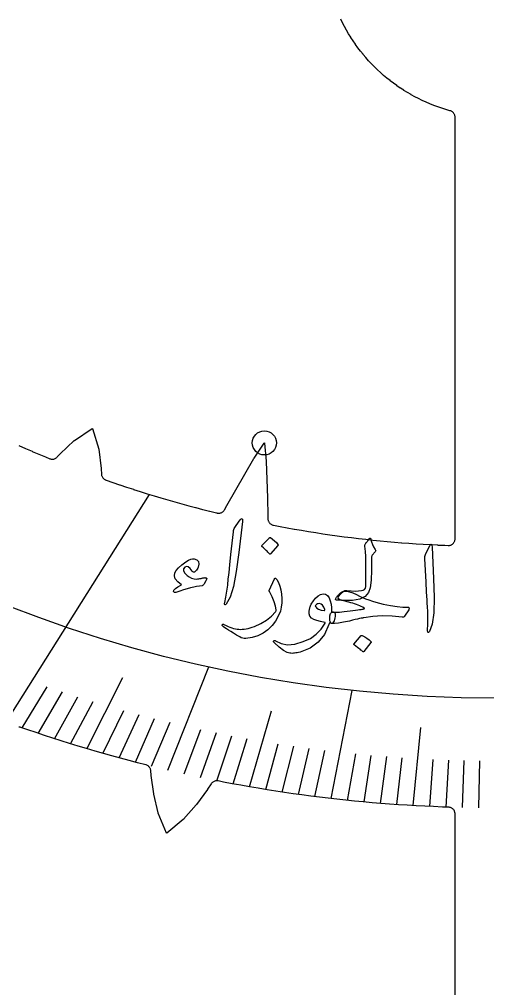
# Model space of a CAD drawing. Header units: millimetres. Extents: x -74 to 74, y -74 to 74.
# Drawn here: x -17.56 to -0.29, y -38.48 to -2.71 of the extents above; entities that cross this region are included whole.
import ezdxf

# ---------------------------------------------------------------- set-up
doc = ezdxf.new("R2010")
doc.units = ezdxf.units.MM
for name, color, linetype in [('CUT_INNER', 6, 'Continuous'), ('ENGRAVE', 7, 'Continuous'), ('ENGRAVE_FINE', 8, 'Continuous'), ('TEXT', 5, 'Continuous')]:
    doc.layers.add(name, color=color, linetype=linetype)

msp = doc.modelspace()

# ---------------------------------------------------------------- linework, layer by layer
at = {"layer": 'CUT_INNER'}
for points in [[(-17.5787, -18.4414), (-17.3364, -18.5479), (-17.335, -18.5485), (-17.0921, -18.6535), (-17.0907, -18.6541), (-16.8471, -18.7577), (-16.8457, -18.7582), (-16.6015, -18.8603), (-16.6001, -18.8609), (-16.4415, -18.926), (-16.4174, -18.9345), (-16.3926, -18.9405), (-16.3673, -18.9439), (-16.3419, -18.9447), (-16.3164, -18.9429), (-16.2913, -18.9386), (-16.2667, -18.9317), (-16.243, -18.9223), (-16.2204, -18.9106), (-16.199, -18.8966), (-16.1792, -18.8806), (-16.1612, -18.8626), (-16.0616, -18.7526), (-16.0548, -18.7457), (-15.536, -18.2551), (-15.5321, -18.2517), (-15.5279, -18.2486), (-14.8699, -17.808), (-14.8649, -17.805), (-14.863, -17.8105), (-14.6339, -18.5685), (-14.6326, -18.5735), (-14.6317, -18.5787), (-14.5419, -19.287), (-14.541, -19.2966), (-14.5315, -19.4916), (-14.5291, -19.5161), (-14.5243, -19.5402), (-14.5172, -19.5638), (-14.5078, -19.5865), (-14.4961, -19.6082), (-14.4824, -19.6286), (-14.4668, -19.6476), (-14.4494, -19.665), (-14.4303, -19.6806), (-14.4098, -19.6942), (-14.3881, -19.7057), (-14.3653, -19.7151), (-14.3641, -19.7155), (-14.3627, -19.716), (-14.1127, -19.8029), (-14.1113, -19.8034), (-13.8608, -19.8887), (-13.8593, -19.8892), (-13.6083, -19.973), (-13.6068, -19.9734), (-13.3553, -20.0557), (-13.3538, -20.0562), (-13.1018, -20.1369), (-13.1003, -20.1373), (-12.8478, -20.2165), (-12.8463, -20.2169), (-12.5933, -20.2945), (-12.5918, -20.295), (-12.3384, -20.371), (-12.3369, -20.3715), (-12.0829, -20.4459), (-12.0815, -20.4464), (-11.8271, -20.5193), (-11.8256, -20.5197), (-11.5708, -20.5911), (-11.5693, -20.5915), (-11.314, -20.6613), (-11.3125, -20.6617), (-11.0568, -20.7299), (-11.0554, -20.7303), (-10.7992, -20.797), (-10.7978, -20.7974), (-10.5412, -20.8624), (-10.5398, -20.8628), (-10.2829, -20.9263), (-10.2814, -20.9267), (-10.2654, -20.9305), (-10.2408, -20.9352), (-10.2158, -20.9373), (-10.1908, -20.937), (-10.1659, -20.9341), (-10.1414, -20.9288), (-10.1176, -20.921), (-10.0947, -20.9109), (-10.0729, -20.8986), (-10.0525, -20.8842), (-10.0336, -20.8677), (-10.0164, -20.8495), (-10.0012, -20.8296), (-9.988, -20.8084), (-9.9052, -20.6585), (-9.5767, -20.075), (-9.2434, -19.4927), (-9.2427, -19.4915), (-8.9046, -18.915), (-8.9006, -18.9086), (-8.524, -18.3467), (-8.5209, -18.3426), (-8.5201, -18.3482), (-8.4529, -19.0208), (-8.4524, -19.0283), (-8.4259, -19.6961), (-8.4259, -19.6974), (-8.4065, -20.3664), (-8.3918, -21.0355), (-8.3903, -21.1409), (-8.3888, -21.1653), (-8.3849, -21.1895), (-8.3786, -21.2131), (-8.3701, -21.236), (-8.3594, -21.258), (-8.3465, -21.2788), (-8.3317, -21.2983), (-8.3151, -21.3162), (-8.2968, -21.3324), (-8.277, -21.3468), (-8.2559, -21.3591), (-8.2337, -21.3694), (-8.2106, -21.3774), (-8.1868, -21.3831), (-7.941, -21.4297), (-7.9395, -21.4299), (-7.6792, -21.4776), (-7.6777, -21.4778), (-7.4171, -21.5239), (-7.4156, -21.5242), (-7.1547, -21.5686), (-7.1532, -21.5688), (-6.892, -21.6117), (-6.8905, -21.6119), (-6.6291, -21.6532), (-6.6276, -21.6534), (-6.3659, -21.693), (-6.3644, -21.6933), (-6.1025, -21.7313), (-6.101, -21.7315), (-5.8389, -21.7679), (-5.8374, -21.7681), (-5.575, -21.8029), (-5.5735, -21.8031), (-5.3109, -21.8363), (-5.3094, -21.8365), (-5.0467, -21.8681), (-5.0452, -21.8683), (-4.7822, -21.8983), (-4.7807, -21.8984), (-4.5176, -21.9268), (-4.516, -21.927), (-4.2528, -21.9537), (-4.2512, -21.9539), (-3.9878, -21.979), (-3.9863, -21.9791), (-3.7227, -22.0027), (-3.7211, -22.0028), (-3.4574, -22.0247), (-3.4559, -22.0248), (-3.192, -22.0451), (-3.1905, -22.0452), (-2.9265, -22.0639), (-2.925, -22.064), (-2.6609, -22.081), (-2.6593, -22.0811), (-2.3951, -22.0965), (-2.3936, -22.0966), (-2.1293, -22.1104), (-2.1278, -22.1105), (-1.8634, -22.1226), (-1.8619, -22.1227), (-1.745, -22.1274), (-1.7198, -22.1271), (-1.6948, -22.1243), (-1.6702, -22.119), (-1.6463, -22.1113), (-1.6232, -22.1012), (-1.6013, -22.0888), (-1.5808, -22.0743), (-1.5618, -22.0578), (-1.5445, -22.0395), (-1.5292, -22.0196), (-1.516, -21.9982), (-1.505, -21.9755), (-1.4963, -21.9519), (-1.49, -21.9276), (-1.4863, -21.9027), (-1.485, -21.8776), (-1.485, -6.3275), (-1.4863, -6.3023), (-1.4901, -6.2774), (-1.4964, -6.2529), (-1.5051, -6.2293), (-1.5162, -6.2066), (-1.5295, -6.1851), (-1.5449, -6.1651), (-1.5623, -6.1468), (-1.5814, -6.1303), (-1.602, -6.1158), (-1.6241, -6.1035), (-1.6472, -6.0935), (-1.6713, -6.0858), (-1.6818, -6.083), (-1.6848, -6.0822), (-1.8306, -6.0399), (-1.8335, -6.039), (-1.9783, -5.9932), (-1.9812, -5.9922), (-2.1247, -5.9428), (-2.1276, -5.9418), (-2.2699, -5.8889), (-2.2728, -5.8878), (-2.4138, -5.8314), (-2.4166, -5.8302), (-2.5562, -5.7704), (-2.559, -5.7692), (-2.697, -5.7059), (-2.6998, -5.7046), (-2.8362, -5.638), (-2.839, -5.6367), (-2.9737, -5.5667), (-2.9764, -5.5653), (-3.1095, -5.4921), (-3.1121, -5.4906), (-3.2433, -5.4141), (-3.2459, -5.4125), (-3.3752, -5.3329), (-3.3778, -5.3312), (-3.5051, -5.2484), (-3.5076, -5.2467), (-3.6328, -5.1608), (-3.6353, -5.1591), (-3.7584, -5.0701), (-3.7608, -5.0683), (-3.8817, -4.9764), (-3.8841, -4.9745), (-4.0026, -4.8796), (-4.005, -4.8777), (-4.1212, -4.7799), (-4.1235, -4.7779), (-4.2372, -4.6773), (-4.2395, -4.6753), (-4.3507, -4.5719), (-4.353, -4.5698), (-4.4616, -4.4638), (-4.4638, -4.4616), (-4.5698, -4.353), (-4.5719, -4.3507), (-4.6753, -4.2395), (-4.6773, -4.2372), (-4.7779, -4.1235), (-4.7799, -4.1212), (-4.8777, -4.005), (-4.8796, -4.0026), (-4.9745, -3.8841), (-4.9764, -3.8817), (-5.0683, -3.7608), (-5.0701, -3.7584), (-5.1591, -3.6353), (-5.1608, -3.6328), (-5.2467, -3.5076), (-5.2484, -3.5051), (-5.3312, -3.3778), (-5.3329, -3.3752), (-5.4125, -3.2459), (-5.4141, -3.2433), (-5.4906, -3.1121), (-5.4921, -3.1095), (-5.5653, -2.9764), (-5.5667, -2.9737), (-5.6367, -2.839), (-5.638, -2.8362), (-5.7046, -2.6998)], [(-1.485, -46.8254), (-1.485, -32.0367), (-1.4862, -32.0127), (-1.4896, -31.989), (-1.4953, -31.9657), (-1.5032, -31.943), (-1.5133, -31.9212), (-1.5254, -31.9005), (-1.5394, -31.881), (-1.5553, -31.8629), (-1.5728, -31.8465), (-1.5918, -31.8318), (-1.6121, -31.819), (-1.6335, -31.8082), (-1.6559, -31.7996), (-1.679, -31.7931), (-1.7026, -31.7888), (-1.7266, -31.7869), (-1.9512, -31.7793), (-2.2764, -31.7663), (-2.6014, -31.7513), (-2.9264, -31.7344), (-3.2512, -31.7154), (-3.576, -31.6945), (-3.9006, -31.6715), (-4.225, -31.6466), (-4.5493, -31.6197), (-4.8734, -31.5908), (-5.1973, -31.5599), (-5.5211, -31.527), (-5.8446, -31.4921), (-6.1679, -31.4553), (-6.491, -31.4164), (-6.8138, -31.3756), (-7.1364, -31.3328), (-7.4587, -31.288), (-7.7807, -31.2413), (-8.1025, -31.1926), (-8.4239, -31.1419), (-8.745, -31.0892), (-9.0658, -31.0345), (-9.3862, -30.9779), (-9.7063, -30.9194), (-10.0261, -30.8588), (-10.2305, -30.8188), (-10.255, -30.8153), (-10.2798, -30.8142), (-10.3045, -30.8155), (-10.329, -30.8193), (-10.353, -30.8255), (-10.3763, -30.8341), (-10.3986, -30.8449), (-10.4197, -30.8579), (-10.4395, -30.8729), (-10.4576, -30.8898), (-10.474, -30.9084), (-10.4885, -30.9285), (-10.6155, -31.1252), (-10.6201, -31.1318), (-11.0309, -31.6861), (-11.0369, -31.6936), (-11.5051, -32.2327), (-11.5087, -32.2365), (-11.5126, -32.2399), (-12.1242, -32.7429), (-12.1288, -32.7463), (-12.1313, -32.7411), (-12.4336, -32.0092), (-12.4354, -32.0043), (-12.4368, -31.9993), (-12.5956, -31.3032), (-12.5974, -31.2937), (-12.6984, -30.6112), (-12.6993, -30.6032), (-12.7125, -30.4439), (-12.7156, -30.4203), (-12.7209, -30.3971), (-12.7284, -30.3745), (-12.7381, -30.3527), (-12.7497, -30.3319), (-12.7633, -30.3123), (-12.7787, -30.2941), (-12.7958, -30.2775), (-12.8143, -30.2625), (-12.8342, -30.2494), (-12.8553, -30.2383), (-12.8773, -30.2292), (-12.9001, -30.2222), (-13.2005, -30.146), (-13.5154, -30.0641), (-13.8299, -29.9802), (-14.1437, -29.8943), (-14.4571, -29.8066), (-14.7699, -29.7169), (-15.0821, -29.6253), (-15.3938, -29.5318), (-15.7049, -29.4364), (-16.0154, -29.3391), (-16.3253, -29.2399), (-16.6346, -29.1388), (-16.9433, -29.0358), (-17.2513, -28.9308), (-17.5083, -28.8415), (-17.5326, -28.8345), (-17.5574, -28.8299), (-17.5826, -28.8278)]]:
    msp.add_lwpolyline(points, dxfattribs=at)
at = {"layer": 'ENGRAVE'}
for points in [[(-18.0482, -28.6496), (-12.7539, -20.2455)], [(-12.0813, -30.4207), (-10.567, -26.6077)], [(-6.0544, -31.4685), (-5.2861, -27.475)]]:
    msp.add_lwpolyline(points, dxfattribs=at)
for centre, radius in [((0, 21.2174), 48.9785), ((-8.5207, -18.3418), 0.4455)]:
    msp.add_circle(centre, radius, dxfattribs=at)
at = {"layer": 'ENGRAVE_FINE'}
for points in [[(-15.0746, -29.6276), (-13.738, -27.0005)], [(-17.4554, -28.8602), (-16.5356, -27.3394)], [(-16.8615, -29.0633), (-15.9708, -27.5281)], [(-16.2667, -29.2588), (-15.4055, -27.7097)], [(-15.6711, -29.4469), (-14.8395, -27.8843)], [(-14.4774, -29.8008), (-13.7059, -28.2128)], [(-9.0731, -31.0333), (-8.2551, -28.2352)], [(-13.8794, -29.9668), (-13.1382, -28.3666)], [(-13.2806, -30.1254), (-12.5702, -28.5137)], [(-12.6813, -30.2767), (-12.0016, -28.654)], [(-11.4807, -30.5576), (-10.8633, -28.9142)], [(-3.0289, -31.7286), (-2.7535, -28.8438)], [(-10.8796, -30.6872), (-10.2935, -29.0343)], [(-10.2779, -30.8097), (-9.7235, -29.1477)], [(-9.6757, -30.925), (-9.1531, -29.2545)], [(-8.4701, -31.1344), (-8.0114, -29.4483)], [(-7.8667, -31.2285), (-7.4402, -29.5353)], [(-7.2629, -31.3155), (-6.8687, -29.6158)], [(-6.6588, -31.3955), (-6.297, -29.6897)], [(-5.4497, -31.5344), (-5.1531, -29.8182)], [(-4.8448, -31.5934), (-4.5809, -29.8728)], [(-4.2397, -31.6454), (-4.0086, -29.9209)], [(-3.6344, -31.6905), (-3.4362, -29.9625)], [(-2.4233, -31.7598), (-2.291, -30.0265)], [(-1.8175, -31.784), (-1.7183, -30.0489)], [(-1.2117, -31.8013), (-1.1456, -30.0649)], [(-0.6059, -31.8117), (-0.5728, -30.0745)]]:
    msp.add_lwpolyline(points, dxfattribs=at)
at = {"layer": 'TEXT'}
for points in [[(-9.4454, -21.2288), (-9.3853, -21.1536), (-9.3455, -21.1313), (-9.3259, -21.1619), (-9.3264, -21.2455), (-9.4695, -22.3855), (-9.5567, -23.0852), (-9.6609, -23.6367), (-9.7843, -24.0395), (-9.9276, -24.2934), (-9.9479, -24.3122), (-9.9642, -24.3212), (-9.9765, -24.3203), (-9.9848, -24.3096), (-9.9899, -24.2944), (-9.9919, -24.2757), (-9.9907, -24.2536), (-9.9863, -24.2279), (-9.9429, -24.0303), (-9.906, -23.8188), (-9.8756, -23.5932), (-9.8515, -23.3537), (-9.8439, -23.2914), (-9.8253, -23.1227), (-9.7954, -22.8477), (-9.7536, -22.4664), (-9.6657, -21.6198), (-9.658, -21.5754), (-9.6466, -21.5355), (-9.6317, -21.4999), (-9.6133, -21.4688)], [(-8.3342, -21.8415), (-8.3276, -21.8368), (-8.3192, -21.8349), (-8.3091, -21.8356), (-8.2972, -21.8391), (-8.2187, -21.8916), (-8.1464, -21.9511), (-8.0804, -22.0176), (-8.0206, -22.091), (-8.0154, -22.1015), (-8.0141, -22.1112), (-8.0166, -22.1203), (-8.023, -22.1286), (-8.2972, -22.4383), (-8.3066, -22.4451), (-8.317, -22.4452), (-8.3284, -22.4386), (-8.3409, -22.4252), (-8.3517, -22.4136), (-8.3688, -22.3961), (-8.3922, -22.3726), (-8.422, -22.343), (-8.4586, -22.3074), (-8.5026, -22.2655), (-8.554, -22.2174), (-8.6126, -22.1629), (-8.6201, -22.1543), (-8.6231, -22.1465), (-8.6217, -22.1397), (-8.616, -22.1337)], [(-4.7835, -23.638), (-4.7794, -23.5034), (-4.7765, -23.3616), (-4.7747, -23.2127), (-4.7741, -23.0565), (-4.7748, -22.8926), (-4.777, -22.7203), (-4.7806, -22.5396), (-4.7857, -22.3506), (-4.818, -22.1543), (-4.8157, -22.1293), (-4.8103, -22.1058), (-4.8017, -22.0839), (-4.79, -22.0635), (-4.7831, -22.0531), (-4.7734, -22.0394), (-4.7607, -22.0226), (-4.7453, -22.0026), (-4.7272, -21.979), (-4.7068, -21.9516), (-4.684, -21.9203), (-4.6589, -21.8852), (-4.6502, -21.8738), (-4.6402, -21.866), (-4.6289, -21.862), (-4.6163, -21.8616), (-4.6064, -21.865), (-4.5986, -21.8728), (-4.593, -21.8852), (-4.5895, -21.902), (-4.5689, -21.9967), (-4.5357, -22.0897), (-4.4898, -22.181), (-4.4312, -22.2707), (-4.4167, -22.2956), (-4.4126, -22.3195), (-4.4192, -22.3423), (-4.4363, -22.3641), (-4.5437, -22.4892), (-4.5529, -22.5049), (-4.56, -22.5262), (-4.5647, -22.553), (-4.5673, -22.5853), (-4.5644, -23.0452), (-4.5821, -23.4125), (-4.6213, -23.6873), (-4.6825, -23.8694), (-4.8039, -24.0095), (-4.9995, -24.1043), (-5.2693, -24.1528), (-5.613, -24.1536), (-5.7378, -24.131), (-5.7946, -24.0837), (-5.7837, -24.0121), (-5.7053, -23.9162), (-5.6922, -23.9038), (-5.6794, -23.8918), (-5.667, -23.8799), (-5.6549, -23.8684), (-5.6431, -23.8571), (-5.6316, -23.846), (-5.6205, -23.8352), (-5.6097, -23.8246), (-5.5839, -23.8052), (-5.5543, -23.7926), (-5.521, -23.787), (-5.4839, -23.7883), (-5.3184, -23.8029), (-5.1717, -23.8088), (-5.0439, -23.8063), (-4.9351, -23.7954), (-4.8726, -23.779), (-4.8265, -23.7473), (-4.7968, -23.7003), (-4.7835, -23.638)], [(-2.4519, -22.1978), (-2.4048, -22.1139), (-2.3691, -22.0855), (-2.3448, -22.1125), (-2.3318, -22.1951), (-2.2885, -23.3432), (-2.2613, -24.0478), (-2.2749, -24.6089), (-2.3314, -25.0264), (-2.4318, -25.3001), (-2.4488, -25.322), (-2.4634, -25.3335), (-2.4757, -25.3346), (-2.4856, -25.3253), (-2.4932, -25.3111), (-2.4981, -25.293), (-2.5005, -25.271), (-2.5003, -25.245), (-2.4895, -25.043), (-2.4873, -24.8282), (-2.4938, -24.6007), (-2.5087, -24.3605), (-2.5114, -24.2978), (-2.5203, -24.1283), (-2.5353, -23.852), (-2.5558, -23.469), (-2.606, -22.6193), (-2.6055, -22.5743), (-2.6009, -22.533), (-2.5919, -22.4956), (-2.5787, -22.4618)], [(-10.7401, -23.5419), (-10.7599, -23.5702), (-10.7801, -23.5924), (-10.8006, -23.6084), (-10.8214, -23.6184), (-10.9168, -23.6301), (-11.0194, -23.6471), (-11.1293, -23.6693), (-11.2464, -23.6967), (-11.3709, -23.7295), (-11.5031, -23.7679), (-11.6428, -23.8118), (-11.7903, -23.8612), (-11.8148, -23.8657), (-11.8352, -23.8639), (-11.8516, -23.856), (-11.8639, -23.8419), (-11.8668, -23.8366), (-11.8687, -23.8322), (-11.8696, -23.8286), (-11.8695, -23.8259), (-11.8586, -23.7763), (-11.8059, -23.7195), (-11.7117, -23.6555), (-11.5761, -23.5839), (-11.719, -23.4686), (-11.8076, -23.3556), (-11.8425, -23.2451), (-11.8238, -23.1374), (-11.7734, -23.046), (-11.6887, -22.9474), (-11.5698, -22.8414), (-11.4171, -22.7277), (-11.3218, -22.6701), (-11.2384, -22.6327), (-11.167, -22.6157), (-11.1075, -22.6191), (-11.0129, -22.6598), (-10.9576, -22.7242), (-10.9414, -22.8125), (-10.9645, -22.9246), (-10.9801, -22.9647), (-11.0023, -23.0043), (-11.0309, -23.0435), (-11.0661, -23.0822), (-11.1003, -23.1095), (-11.1315, -23.1176), (-11.1597, -23.1066), (-11.1848, -23.0765), (-11.2598, -22.9752), (-11.3307, -22.9177), (-11.3977, -22.9037), (-11.461, -22.9335), (-11.5042, -22.9958), (-11.5029, -23.0673), (-11.4568, -23.148), (-11.3657, -23.2377), (-11.2913, -23.2898), (-11.2074, -23.3285), (-11.114, -23.3537), (-11.0112, -23.3654), (-10.9763, -23.3647), (-10.9387, -23.3604), (-10.8985, -23.3525), (-10.8556, -23.341), (-10.8328, -23.335), (-10.8107, -23.3297), (-10.7894, -23.3251), (-10.7689, -23.3212), (-10.7496, -23.3182), (-10.7317, -23.3164), (-10.7153, -23.3157), (-10.7004, -23.3161), (-10.6652, -23.326), (-10.6493, -23.3488), (-10.6526, -23.3843), (-10.6753, -23.4326)], [(-8.1465, -23.3548), (-8.1424, -23.347), (-8.138, -23.3409), (-8.1335, -23.3367), (-8.1286, -23.3344), (-8.1156, -23.3355), (-8.101, -23.3441), (-8.0848, -23.3601), (-8.067, -23.3835), (-8.0018, -23.4982), (-7.9503, -23.6262), (-7.9126, -23.7678), (-7.8888, -23.9228), (-7.8776, -24.0871), (-7.8808, -24.2466), (-7.8986, -24.4011), (-7.9311, -24.5507), (-8.0072, -24.7419), (-8.1092, -24.9202), (-8.2376, -25.0855), (-8.3925, -25.2374), (-8.5697, -25.368), (-8.7638, -25.4647), (-8.9745, -25.5272), (-9.2017, -25.5553), (-9.2613, -25.5557), (-9.3193, -25.5475), (-9.3755, -25.5306), (-9.4299, -25.505), (-9.5527, -25.434), (-9.6631, -25.3685), (-9.7611, -25.3086), (-9.8468, -25.2542), (-9.92, -25.2057), (-9.9804, -25.163), (-10.0281, -25.1263), (-10.063, -25.0956), (-10.0698, -25.087), (-10.0742, -25.0788), (-10.0763, -25.0712), (-10.076, -25.0641), (-10.0732, -25.0555), (-10.0687, -25.0478), (-10.0626, -25.041), (-10.0549, -25.0352), (-10.0457, -25.0316), (-10.0354, -25.0311), (-10.024, -25.0339), (-10.0114, -25.0399), (-9.935, -25.0783), (-9.8612, -25.1121), (-9.7902, -25.1414), (-9.7218, -25.166), (-9.6556, -25.1863), (-9.5909, -25.2022), (-9.5279, -25.2139), (-9.4664, -25.2212), (-9.4042, -25.2242), (-9.339, -25.2226), (-9.2707, -25.2165), (-9.1994, -25.2058), (-9.1251, -25.1903), (-9.0478, -25.1696), (-8.9673, -25.1437), (-8.8839, -25.1127), (-8.6468, -25.0061), (-8.4386, -24.8801), (-8.2591, -24.7353), (-8.1083, -24.5718), (-8.098, -24.5582), (-8.0909, -24.5417), (-8.0868, -24.5222), (-8.0859, -24.4999), (-8.1119, -24.3622), (-8.1629, -24.2051), (-8.2386, -24.0285), (-8.3384, -23.8324), (-8.3421, -23.8204), (-8.3437, -23.81), (-8.3433, -23.8012), (-8.3408, -23.794)], [(-6.1406, -25.0419), (-6.3027, -25.408), (-6.5342, -25.7012), (-6.8358, -25.9205), (-7.2073, -26.0645), (-7.2583, -26.0769), (-7.3084, -26.0873), (-7.3576, -26.0958), (-7.406, -26.1023), (-7.453, -26.1066), (-7.4985, -26.1084), (-7.5424, -26.1078), (-7.5846, -26.1047), (-7.6862, -26.0738), (-7.8153, -25.9997), (-7.9713, -25.8822), (-8.1537, -25.7209), (-8.1724, -25.6989), (-8.1822, -25.6792), (-8.1831, -25.6615), (-8.1752, -25.646), (-8.1616, -25.6353), (-8.1456, -25.6322), (-8.1273, -25.6366), (-8.1066, -25.6484), (-7.9062, -25.7505), (-7.6683, -25.7896), (-7.3941, -25.7652), (-7.0845, -25.6768), (-6.8261, -25.5573), (-6.6056, -25.4035), (-6.4232, -25.216), (-6.2785, -24.9951), (-6.2782, -24.9866), (-6.2799, -24.9796), (-6.2837, -24.974), (-6.2895, -24.97), (-6.4505, -24.9384), (-6.586, -24.9004), (-6.6958, -24.8562), (-6.78, -24.8061), (-6.8408, -24.7387), (-6.8724, -24.6531), (-6.8748, -24.5494), (-6.8481, -24.4277), (-6.8431, -24.4118), (-6.8374, -24.3957), (-6.8311, -24.3793), (-6.8241, -24.3628), (-6.8165, -24.3458), (-6.8082, -24.328), (-6.7992, -24.3094), (-6.7895, -24.2901), (-6.7154, -24.1662), (-6.6333, -24.0665), (-6.5433, -23.9908), (-6.4452, -23.9391), (-6.3494, -23.9167), (-6.2663, -23.9289), (-6.1955, -23.9758), (-6.1369, -24.0575), (-6.0906, -24.1662), (-6.0607, -24.2892), (-6.0473, -24.4264), (-6.0504, -24.578), (-6.0412, -24.579), (-6.0322, -24.5798), (-6.0235, -24.5802), (-6.0151, -24.5803), (-6.0066, -24.5803), (-5.9979, -24.5807), (-5.9889, -24.5815), (-5.9797, -24.5825), (-5.949, -24.5933), (-5.927, -24.6165), (-5.9138, -24.652), (-5.9092, -24.7), (-5.9114, -24.7518), (-5.919, -24.8035), (-5.9319, -24.8551), (-5.9502, -24.9066), (-5.9712, -24.9513), (-5.9923, -24.9824), (-6.0135, -25), (-6.0347, -25.004), (-6.1244, -24.9922), (-6.1261, -25.0005), (-6.1293, -25.0116), (-6.1342, -25.0253), (-6.1406, -25.0419)], [(-5.119, -23.9394), (-5.013, -23.9942), (-4.9018, -24.0457), (-4.7854, -24.094), (-4.6637, -24.1389), (-4.5375, -24.1808), (-4.4073, -24.2197), (-4.2732, -24.2557), (-4.1351, -24.2887), (-3.8674, -24.3447), (-3.6289, -24.3822), (-3.4199, -24.4016), (-3.2406, -24.4033), (-3.2214, -24.4046), (-3.206, -24.4104), (-3.1944, -24.4206), (-3.1867, -24.4351), (-3.1829, -24.4521), (-3.1832, -24.4693), (-3.1876, -24.4869), (-3.1962, -24.5047), (-3.3543, -24.7416), (-3.3695, -24.7604), (-3.3883, -24.7719), (-3.4108, -24.7761), (-3.4368, -24.773), (-3.8109, -24.737), (-4.1715, -24.7286), (-4.5192, -24.7479), (-4.8547, -24.7953), (-4.8734, -24.7981), (-4.9055, -24.8045), (-4.9512, -24.8145), (-5.0103, -24.8279), (-5.0829, -24.8448), (-5.1691, -24.865), (-5.2689, -24.8885), (-5.3823, -24.9152), (-5.6022, -24.9631), (-5.7852, -24.9935), (-5.931, -25.0068), (-6.0394, -25.0034), (-6.0653, -24.99), (-6.0861, -24.9572), (-6.102, -24.905), (-6.1129, -24.8335), (-6.1095, -24.7203), (-6.0862, -24.6415), (-6.0432, -24.5972), (-5.9803, -24.5872), (-5.887, -24.5898), (-5.7528, -24.5833), (-5.5779, -24.5673), (-5.3624, -24.5414), (-5.2538, -24.5274), (-5.1588, -24.5148), (-5.0773, -24.5038), (-5.0094, -24.4944), (-4.9553, -24.4867), (-4.9153, -24.4806), (-4.8893, -24.4762), (-4.8773, -24.4735), (-4.8727, -24.4718), (-4.8687, -24.4703), (-4.8654, -24.469), (-4.8626, -24.468), (-4.8602, -24.4672), (-4.8577, -24.4667), (-4.8554, -24.4666), (-4.853, -24.4667), (-4.838, -24.4612), (-4.8317, -24.4548), (-4.8342, -24.4475), (-4.8454, -24.4393), (-4.8955, -24.4091), (-4.9487, -24.3806), (-5.0049, -24.3538), (-5.0642, -24.3286), (-5.1266, -24.3047), (-5.1919, -24.2819), (-5.2603, -24.2601), (-5.3317, -24.2393), (-5.4019, -24.2201), (-5.4714, -24.2027), (-5.5402, -24.187), (-5.6084, -24.173), (-5.6753, -24.1612), (-5.7404, -24.1518), (-5.8038, -24.1449), (-5.8655, -24.1405), (-5.8811, -24.1364), (-5.891, -24.129), (-5.8952, -24.1181), (-5.8937, -24.1039), (-5.8826, -24.0797), (-5.8699, -24.0564), (-5.8555, -24.0338), (-5.8395, -24.012), (-5.822, -23.9904), (-5.8033, -23.9684), (-5.7835, -23.9459), (-5.7624, -23.923), (-5.7171, -23.8802), (-5.6734, -23.8484), (-5.631, -23.8275), (-5.5901, -23.8176), (-5.4896, -23.8165), (-5.3777, -23.8364), (-5.2542, -23.8774), (-5.119, -23.9394)], [(-6.2958, -24.493), (-6.3331, -24.4015), (-6.3782, -24.3342), (-6.4314, -24.2911), (-6.4927, -24.272), (-6.5316, -24.2765), (-6.5672, -24.2873), (-6.5996, -24.3044), (-6.6288, -24.3279), (-6.6391, -24.3412), (-6.6425, -24.3566), (-6.6391, -24.3742), (-6.6289, -24.394), (-6.587, -24.4428), (-6.5214, -24.4814), (-6.4323, -24.5097), (-6.3196, -24.5274), (-6.3076, -24.5267), (-6.2996, -24.5208), (-6.2957, -24.5095), (-6.2958, -24.493)], [(-4.9481, -25.4523), (-4.9415, -25.4471), (-4.9328, -25.4445), (-4.922, -25.4445), (-4.909, -25.447), (-4.8201, -25.4933), (-4.7373, -25.5469), (-4.6605, -25.608), (-4.5897, -25.6766), (-4.5831, -25.6866), (-4.5807, -25.6963), (-4.5825, -25.7055), (-4.5885, -25.7143), (-4.8499, -26.0448), (-4.8592, -26.0524), (-4.8703, -26.0533), (-4.8831, -26.0476), (-4.8977, -26.0352), (-4.9103, -26.0245), (-4.9303, -26.0083), (-4.9575, -25.9867), (-4.9921, -25.9596), (-5.0346, -25.9269), (-5.0855, -25.8885), (-5.1449, -25.8445), (-5.2126, -25.7947), (-5.2215, -25.7867), (-5.2255, -25.7792), (-5.2247, -25.7723), (-5.2192, -25.7658)]]:
    msp.add_lwpolyline(points, close=True, dxfattribs=at)

doc.saveas('drawing.dxf')
